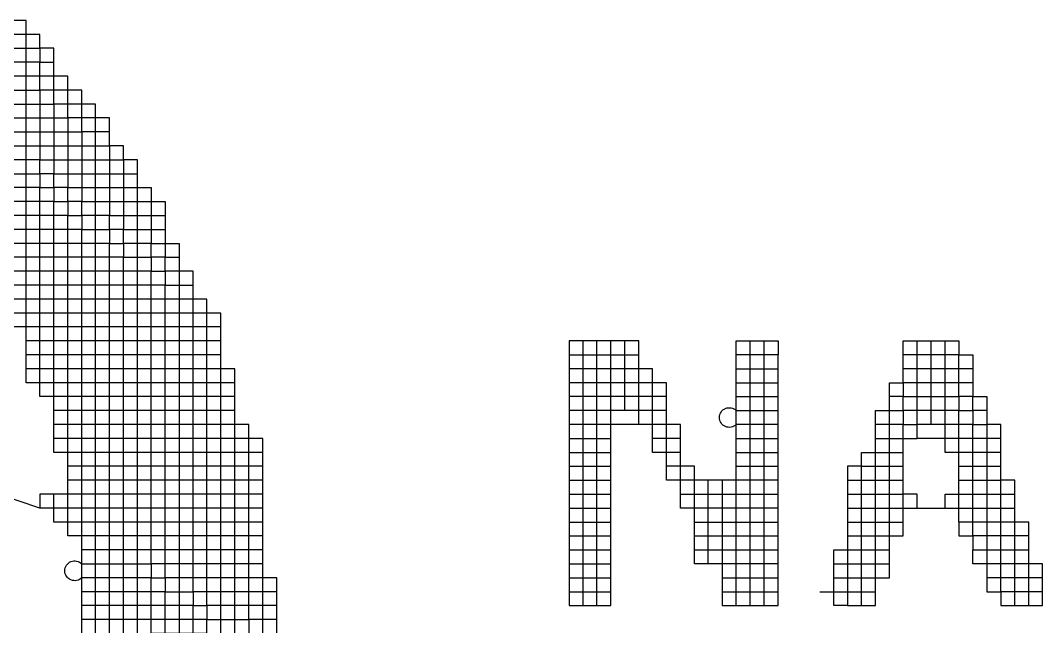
# Model space of a CAD drawing. Header units: millimetres. Extents: x 0 to 594, y 0 to 420.
# Drawn here: x 509.9 to 518.98, y 110.55 to 115.93 of the extents above; entities that cross this region are included whole.
import ezdxf
from ezdxf.enums import TextEntityAlignment as Align

# ---------------------------------------------------------------- set-up
doc = ezdxf.new("R2010")
doc.units = ezdxf.units.MM
doc.layers.add('TEXT', color=255, linetype='Continuous')
doc.styles.add('ECL', font='SIMFANG_2312.TTF', dxfattribs={"width": 0.7, "height": 3})

# ---------------------------------------------------------------- blocks, each defined once
blk = doc.blocks.new('*U33')
at = {"color": 32, "linetype": 'Continuous'}
for points in [[(-14.371, 3.385), (-14.371, 3.534), (-14.371, 3.682), (-14.371, 3.831), (-14.371, 3.979), (-14.371, 4.128), (-14.371, 4.276), (-14.371, 4.425), (-14.371, 4.573), (-14.371, 4.722), (-14.371, 4.87), (-14.371, 5.019), (-14.371, 5.167), (-14.371, 5.316), (-14.371, 5.464), (-14.371, 5.613), (-14.371, 5.761), (-14.371, 5.91), (-14.371, 6.058), (-14.371, 6.207), (-14.371, 6.355), (-14.371, 6.504), (-14.371, 6.652), (-14.371, 6.801), (-14.371, 6.949), (-14.371, 7.098), (-14.371, 7.246), (-14.371, 7.395), (-14.371, 7.543), (-14.371, 7.692), (-14.371, 7.84), (-14.371, 7.989), (-14.371, 8.137), (-14.371, 8.286), (-14.371, 8.434), (-14.52, 8.434), (-14.52, 8.583), (-14.668, 8.583), (-14.668, 8.731), (-14.668, 8.88), (-14.817, 8.88), (-14.817, 9.028), (-14.965, 9.028), (-14.965, 9.177), (-15.114, 9.177), (-15.114, 9.325), (-15.262, 9.325), (-15.262, 9.474), (-15.262, 9.622), (-15.411, 9.622), (-15.411, 9.771), (-15.559, 9.771), (-15.559, 9.919), (-15.708, 9.919)], [(-15.708, 8.731), (-15.559, 8.731), (-15.411, 8.731), (-15.411, 8.583), (-15.262, 8.583), (-15.262, 8.434), (-15.114, 8.434), (-15.114, 8.286), (-14.965, 8.286), (-14.965, 8.137), (-14.817, 8.137), (-14.668, 8.137), (-14.668, 7.989), (-14.52, 7.989), (-14.52, 7.84), (-14.371, 7.84), (-14.223, 7.84), (-14.223, 7.692), (-14.074, 7.692)], [(-15.708, 8.583), (-15.559, 8.583), (-15.411, 8.583), (-15.411, 8.434), (-15.262, 8.434), (-15.262, 8.286), (-15.114, 8.286), (-15.114, 8.137), (-14.965, 8.137), (-14.965, 7.989), (-14.817, 7.989), (-14.668, 7.989), (-14.668, 7.84), (-14.52, 7.84), (-14.52, 7.692), (-14.371, 7.692), (-14.223, 7.692), (-14.223, 7.543), (-14.074, 7.543), (-14.074, 7.395), (-13.926, 7.395)], [(-15.708, 8.286), (-15.559, 8.286), (-15.411, 8.286), (-15.411, 8.137), (-15.262, 8.137), (-15.262, 7.989), (-15.114, 7.989), (-15.114, 7.84), (-14.965, 7.84), (-14.965, 7.692), (-14.817, 7.692), (-14.668, 7.692), (-14.668, 7.543), (-14.52, 7.543), (-14.52, 7.395), (-14.371, 7.395), (-14.223, 7.395), (-14.223, 7.246), (-14.074, 7.246), (-14.074, 7.098), (-13.926, 7.098), (-13.777, 7.098)], [(-12.886, 3.682), (-13.035, 3.682), (-13.183, 3.682), (-13.183, 3.831), (-13.332, 3.831), (-13.48, 3.831), (-13.629, 3.831), (-13.629, 3.979), (-13.777, 3.979), (-13.777, 4.128), (-13.926, 4.128), (-14.074, 4.128), (-14.074, 4.276), (-14.223, 4.276), (-14.223, 4.425), (-14.371, 4.425), (-14.52, 4.425), (-14.668, 4.425)], [(-12.886, 3.534), (-13.035, 3.534), (-13.183, 3.534), (-13.183, 3.682), (-13.332, 3.682), (-13.48, 3.682), (-13.629, 3.682), (-13.629, 3.831), (-13.777, 3.831), (-13.777, 3.979), (-13.926, 3.979), (-14.074, 3.979), (-14.074, 4.128), (-14.223, 4.128), (-14.223, 4.276), (-14.371, 4.276), (-14.52, 4.276), (-14.668, 4.276), (-14.817, 4.276), (-14.965, 4.276)], [(-12.886, 3.088), (-13.035, 3.088), (-13.183, 3.088), (-13.183, 3.237), (-13.332, 3.237), (-13.48, 3.237), (-13.629, 3.237), (-13.629, 3.385), (-13.777, 3.385), (-13.777, 3.534), (-13.926, 3.534), (-14.074, 3.534), (-14.074, 3.682), (-14.223, 3.682), (-14.223, 3.831), (-14.371, 3.831), (-14.52, 3.831), (-14.668, 3.831), (-14.817, 3.831), (-14.965, 3.831)]]:
    blk.add_lwpolyline(points, dxfattribs=at)
at = {"color": 15, "linetype": 'Continuous'}
for points in [[(-14.965, 3.385), (-14.965, 3.534), (-14.965, 3.682), (-14.965, 3.831), (-14.965, 3.979), (-14.965, 4.128), (-14.965, 4.276), (-14.965, 4.425), (-14.965, 4.573), (-14.965, 4.722), (-14.965, 4.87), (-14.965, 5.019), (-14.965, 5.167), (-14.965, 5.316), (-14.965, 5.464), (-14.965, 5.613), (-14.965, 5.761), (-14.965, 5.91), (-15.114, 5.91), (-15.114, 6.058), (-15.262, 6.058), (-15.411, 6.058), (-15.559, 6.058), (-15.559, 6.207), (-15.559, 6.355), (-15.559, 6.504), (-15.559, 6.652), (-15.559, 6.801), (-15.559, 6.949), (-15.559, 7.098), (-15.559, 7.246), (-15.559, 7.395), (-15.559, 7.543), (-15.559, 7.692), (-15.559, 7.84), (-15.559, 7.989), (-15.559, 8.137), (-15.559, 8.286), (-15.559, 8.434), (-15.559, 8.583), (-15.559, 8.731), (-15.559, 8.88), (-15.559, 9.028), (-15.559, 9.177), (-15.559, 9.325), (-15.559, 9.474), (-15.559, 9.622), (-15.559, 9.771), (-15.708, 9.771)], [(-13.332, 6.058), (-13.48, 6.058), (-13.629, 6.058), (-13.629, 6.207), (-13.777, 6.207), (-13.777, 6.355), (-13.926, 6.355), (-14.074, 6.355), (-14.074, 6.504), (-14.223, 6.504), (-14.223, 6.652), (-14.371, 6.652), (-14.52, 6.652), (-14.52, 6.801), (-14.668, 6.801), (-14.668, 6.949), (-14.817, 6.949), (-14.965, 6.949), (-14.965, 7.098), (-15.114, 7.098), (-15.114, 7.246), (-15.262, 7.246), (-15.262, 7.395), (-15.411, 7.395), (-15.411, 7.543), (-15.559, 7.543), (-15.708, 7.543)], [(-13.48, 6.504), (-13.629, 6.504), (-13.629, 6.652), (-13.777, 6.652), (-13.777, 6.801), (-13.926, 6.801), (-14.074, 6.801), (-14.074, 6.949), (-14.223, 6.949), (-14.223, 7.098), (-14.371, 7.098), (-14.52, 7.098), (-14.52, 7.246), (-14.668, 7.246), (-14.668, 7.395), (-14.817, 7.395), (-14.965, 7.395), (-14.965, 7.543), (-15.114, 7.543), (-15.114, 7.692), (-15.262, 7.692), (-15.262, 7.84), (-15.411, 7.84), (-15.411, 7.989), (-15.559, 7.989), (-15.708, 7.989)], [(-13.332, 3.385), (-13.332, 3.534), (-13.332, 3.682), (-13.332, 3.831), (-13.332, 3.979), (-13.332, 4.128), (-13.332, 4.276), (-13.332, 4.425), (-13.332, 4.573), (-13.332, 4.722), (-13.332, 4.87), (-13.332, 5.019), (-13.332, 5.167), (-13.332, 5.316), (-13.332, 5.464), (-13.332, 5.613), (-13.332, 5.761), (-13.332, 5.91), (-13.332, 6.058), (-13.332, 6.207), (-13.48, 6.207), (-13.629, 6.207), (-13.629, 6.355), (-13.777, 6.355), (-13.777, 6.504), (-13.926, 6.504), (-14.074, 6.504), (-14.074, 6.652), (-14.223, 6.652), (-14.223, 6.801), (-14.371, 6.801), (-14.52, 6.801), (-14.52, 6.949), (-14.668, 6.949), (-14.668, 7.098), (-14.817, 7.098), (-14.965, 7.098), (-14.965, 7.246), (-15.114, 7.246), (-15.114, 7.395), (-15.262, 7.395), (-15.262, 7.543), (-15.411, 7.543), (-15.411, 7.692), (-15.559, 7.692), (-15.708, 7.692)], [(-13.332, 5.91), (-13.48, 5.91), (-13.629, 5.91), (-13.629, 6.058), (-13.777, 6.058), (-13.777, 6.207), (-13.926, 6.207), (-14.074, 6.207), (-14.074, 6.355), (-14.223, 6.355), (-14.223, 6.504), (-14.371, 6.504), (-14.52, 6.504), (-14.52, 6.652), (-14.668, 6.652), (-14.668, 6.801), (-14.817, 6.801), (-14.965, 6.801), (-14.965, 6.949), (-15.114, 6.949), (-15.114, 7.098), (-15.262, 7.098), (-15.262, 7.246), (-15.411, 7.246), (-15.411, 7.395), (-15.559, 7.395), (-15.708, 7.395)], [(-14.52, 3.385), (-14.52, 3.534), (-14.52, 3.682), (-14.52, 3.831), (-14.52, 3.979), (-14.52, 4.128), (-14.52, 4.276), (-14.52, 4.425), (-14.52, 4.573), (-14.668, 4.573), (-14.817, 4.573), (-14.965, 4.573), (-15.114, 4.573), (-15.114, 4.722), (-15.114, 4.87), (-15.114, 5.019), (-15.114, 5.167), (-15.114, 5.316), (-15.262, 5.316), (-15.262, 5.464), (-15.262, 5.613), (-15.262, 5.761), (-15.262, 5.91), (-15.262, 6.058), (-15.262, 6.207), (-15.262, 6.355), (-15.262, 6.504), (-15.262, 6.652), (-15.411, 6.652), (-15.411, 6.801), (-15.559, 6.801), (-15.708, 6.801)]]:
    blk.add_lwpolyline(points, dxfattribs=at)
at = {"color": 13, "linetype": 'Continuous'}
for points in [[(-15.708, 9.622), (-15.559, 9.622), (-15.411, 9.622), (-15.411, 9.474), (-15.262, 9.474)], [(-14.668, 8.731), (-14.817, 8.731), (-14.965, 8.731), (-14.965, 8.88), (-15.114, 8.88), (-15.114, 9.028), (-15.262, 9.028), (-15.262, 9.177), (-15.411, 9.177), (-15.411, 9.325), (-15.559, 9.325), (-15.708, 9.325)], [(-13.332, 5.761), (-13.48, 5.761), (-13.629, 5.761), (-13.629, 5.91), (-13.777, 5.91), (-13.777, 6.058), (-13.926, 6.058), (-14.074, 6.058), (-14.074, 6.207), (-14.223, 6.207), (-14.223, 6.355), (-14.371, 6.355), (-14.52, 6.355), (-14.52, 6.504), (-14.668, 6.504), (-14.668, 6.652), (-14.817, 6.652), (-14.965, 6.652), (-14.965, 6.801), (-15.114, 6.801), (-15.114, 6.949), (-15.262, 6.949), (-15.262, 7.098), (-15.411, 7.098), (-15.411, 7.246), (-15.559, 7.246), (-15.708, 7.246)], [(-13.035, 3.385), (-13.035, 3.534), (-13.035, 3.682), (-13.035, 3.831), (-13.035, 3.979), (-13.035, 4.128), (-13.035, 4.276), (-13.035, 4.425), (-13.035, 4.573), (-13.035, 4.722), (-13.035, 4.87), (-13.035, 5.019), (-13.035, 5.167), (-13.035, 5.316), (-13.035, 5.464), (-13.183, 5.464), (-13.183, 5.613), (-13.332, 5.613), (-13.48, 5.613), (-13.629, 5.613), (-13.629, 5.761), (-13.777, 5.761), (-13.777, 5.91), (-13.926, 5.91), (-14.074, 5.91), (-14.074, 6.058), (-14.223, 6.058), (-14.223, 6.207), (-14.371, 6.207), (-14.52, 6.207), (-14.52, 6.355), (-14.668, 6.355), (-14.668, 6.504), (-14.817, 6.504), (-14.965, 6.504), (-14.965, 6.652), (-15.114, 6.652), (-15.114, 6.801), (-15.262, 6.801), (-15.262, 6.949), (-15.411, 6.949), (-15.411, 7.098), (-15.559, 7.098), (-15.708, 7.098)], [(-13.035, 5.316), (-13.183, 5.316), (-13.183, 5.464), (-13.332, 5.464), (-13.48, 5.464), (-13.629, 5.464), (-13.629, 5.613), (-13.777, 5.613), (-13.777, 5.761), (-13.926, 5.761), (-14.074, 5.761), (-14.074, 5.91), (-14.223, 5.91), (-14.223, 6.058), (-14.371, 6.058), (-14.52, 6.058), (-14.52, 6.207), (-14.668, 6.207), (-14.668, 6.355), (-14.817, 6.355), (-14.965, 6.355), (-14.965, 6.504), (-15.114, 6.504), (-15.114, 6.652), (-15.262, 6.652), (-15.262, 6.801), (-15.411, 6.801), (-15.411, 6.949), (-15.559, 6.949), (-15.708, 6.949)], [(-13.035, 5.167), (-13.183, 5.167), (-13.183, 5.316), (-13.332, 5.316), (-13.48, 5.316), (-13.629, 5.316), (-13.629, 5.464), (-13.777, 5.464), (-13.777, 5.613), (-13.926, 5.613), (-14.074, 5.613), (-14.074, 5.761), (-14.223, 5.761), (-14.223, 5.91), (-14.371, 5.91), (-14.52, 5.91), (-14.52, 6.058), (-14.668, 6.058), (-14.668, 6.207), (-14.817, 6.207), (-14.965, 6.207), (-14.965, 6.355), (-15.114, 6.355), (-15.114, 6.504), (-15.262, 6.504), (-15.411, 6.504), (-15.559, 6.504)], [(-13.035, 5.019), (-13.183, 5.019), (-13.183, 5.167), (-13.332, 5.167), (-13.48, 5.167), (-13.629, 5.167), (-13.629, 5.316), (-13.777, 5.316), (-13.777, 5.464), (-13.926, 5.464), (-14.074, 5.464), (-14.074, 5.613), (-14.223, 5.613), (-14.223, 5.761), (-14.371, 5.761), (-14.52, 5.761), (-14.52, 5.91), (-14.668, 5.91), (-14.668, 6.058), (-14.817, 6.058), (-14.965, 6.058), (-14.965, 6.207), (-15.114, 6.207), (-15.114, 6.355), (-15.262, 6.355), (-15.411, 6.355), (-15.559, 6.355)], [(-13.035, 4.87), (-13.183, 4.87), (-13.183, 5.019), (-13.332, 5.019), (-13.48, 5.019), (-13.629, 5.019), (-13.629, 5.167), (-13.777, 5.167), (-13.777, 5.316), (-13.926, 5.316), (-14.074, 5.316), (-14.074, 5.464), (-14.223, 5.464), (-14.223, 5.613), (-14.371, 5.613), (-14.52, 5.613), (-14.52, 5.761), (-14.668, 5.761), (-14.668, 5.91), (-14.817, 5.91), (-14.965, 5.91), (-14.965, 6.058), (-15.114, 6.058), (-15.114, 6.207), (-15.262, 6.207), (-15.411, 6.207), (-15.559, 6.207)], [(-13.035, 4.722), (-13.183, 4.722), (-13.183, 4.87), (-13.332, 4.87), (-13.48, 4.87), (-13.629, 4.87), (-13.629, 5.019), (-13.777, 5.019), (-13.777, 5.167), (-13.926, 5.167), (-14.074, 5.167), (-14.074, 5.316), (-14.223, 5.316), (-14.223, 5.464), (-14.371, 5.464), (-14.52, 5.464), (-14.52, 5.613), (-14.668, 5.613), (-14.668, 5.761), (-14.817, 5.761), (-14.965, 5.761), (-15.114, 5.761), (-15.262, 5.761)], [(-13.035, 4.573), (-13.183, 4.573), (-13.183, 4.722), (-13.332, 4.722), (-13.48, 4.722), (-13.629, 4.722), (-13.629, 4.87), (-13.777, 4.87), (-13.777, 5.019), (-13.926, 5.019), (-14.074, 5.019), (-14.074, 5.167), (-14.223, 5.167), (-14.223, 5.316), (-14.371, 5.316), (-14.52, 5.316), (-14.52, 5.464), (-14.668, 5.464), (-14.668, 5.613), (-14.817, 5.613), (-14.965, 5.613), (-15.114, 5.613), (-15.262, 5.613)], [(-13.035, 4.425), (-13.183, 4.425), (-13.183, 4.573), (-13.332, 4.573), (-13.48, 4.573), (-13.629, 4.573), (-13.629, 4.722), (-13.777, 4.722), (-13.777, 4.87), (-13.926, 4.87), (-14.074, 4.87), (-14.074, 5.019), (-14.223, 5.019), (-14.223, 5.167), (-14.371, 5.167), (-14.52, 5.167), (-14.52, 5.316), (-14.668, 5.316), (-14.668, 5.464), (-14.817, 5.464), (-14.965, 5.464), (-15.114, 5.464), (-15.262, 5.464)], [(-13.035, 4.276), (-13.183, 4.276), (-13.183, 4.425), (-13.332, 4.425), (-13.48, 4.425), (-13.629, 4.425), (-13.629, 4.573), (-13.777, 4.573), (-13.777, 4.722), (-13.926, 4.722), (-14.074, 4.722), (-14.074, 4.87), (-14.223, 4.87), (-14.223, 5.019), (-14.371, 5.019), (-14.52, 5.019), (-14.52, 5.167), (-14.668, 5.167), (-14.817, 5.167), (-14.965, 5.167), (-15.114, 5.167)], [(-13.035, 4.128), (-13.183, 4.128), (-13.183, 4.276), (-13.332, 4.276), (-13.48, 4.276), (-13.629, 4.276), (-13.629, 4.425), (-13.777, 4.425), (-13.777, 4.573), (-13.926, 4.573), (-14.074, 4.573), (-14.074, 4.722), (-14.223, 4.722), (-14.223, 4.87), (-14.371, 4.87), (-14.52, 4.87), (-14.52, 5.019), (-14.668, 5.019), (-14.817, 5.019), (-14.965, 5.019), (-15.114, 5.019)], [(-12.886, 3.385), (-12.886, 3.534), (-12.886, 3.682), (-12.886, 3.831), (-12.886, 3.979), (-13.035, 3.979), (-13.183, 3.979), (-13.183, 4.128), (-13.332, 4.128), (-13.48, 4.128), (-13.629, 4.128), (-13.629, 4.276), (-13.777, 4.276), (-13.777, 4.425), (-13.926, 4.425), (-14.074, 4.425), (-14.074, 4.573), (-14.223, 4.573), (-14.223, 4.722), (-14.371, 4.722), (-14.52, 4.722), (-14.52, 4.87), (-14.668, 4.87), (-14.817, 4.87), (-14.965, 4.87), (-15.114, 4.87), (-15.411, 4.87), (-15.411, 4.722)], [(-12.886, 3.831), (-13.035, 3.831), (-13.183, 3.831), (-13.183, 3.979), (-13.332, 3.979), (-13.48, 3.979), (-13.629, 3.979), (-13.629, 4.128), (-13.777, 4.128), (-13.777, 4.276), (-13.926, 4.276), (-14.074, 4.276), (-14.074, 4.425), (-14.223, 4.425), (-14.223, 4.573), (-14.371, 4.573), (-14.52, 4.573), (-14.52, 4.722), (-14.668, 4.722), (-14.817, 4.722), (-14.965, 4.722), (-15.114, 4.722), (-15.262, 4.722), (-15.262, 4.87)], [(-12.886, 2.94), (-13.035, 2.94), (-13.183, 2.94), (-13.183, 3.088), (-13.332, 3.088), (-13.48, 3.088), (-13.629, 3.088), (-13.629, 3.237), (-13.777, 3.237), (-13.777, 3.385), (-13.926, 3.385), (-14.074, 3.385), (-14.074, 3.534), (-14.223, 3.534), (-14.223, 3.682), (-14.371, 3.682), (-14.52, 3.682), (-14.668, 3.682), (-14.817, 3.682), (-14.965, 3.682)], [(-12.886, 2.791), (-13.035, 2.791), (-13.183, 2.791), (-13.183, 2.94), (-13.332, 2.94), (-13.48, 2.94), (-13.629, 2.94), (-13.629, 3.088), (-13.777, 3.088), (-13.777, 3.237), (-13.926, 3.237), (-14.074, 3.237), (-14.074, 3.385), (-14.223, 3.385), (-14.223, 3.534), (-14.371, 3.534), (-14.52, 3.534), (-14.668, 3.534), (-14.817, 3.534), (-14.965, 3.534)]]:
    blk.add_lwpolyline(points, dxfattribs=at)
at = {"color": 22, "linetype": 'Continuous'}
for points in [[(-14.817, 3.385), (-14.817, 3.534), (-14.817, 3.682), (-14.817, 3.831), (-14.817, 3.979), (-14.817, 4.128), (-14.817, 4.276), (-14.817, 4.425), (-14.817, 4.573), (-14.817, 4.722), (-14.817, 4.87), (-14.817, 5.019), (-14.817, 5.167), (-14.817, 5.316), (-14.817, 5.464), (-14.817, 5.613), (-14.817, 5.761), (-14.817, 5.91), (-14.817, 6.058), (-14.817, 6.207), (-14.817, 6.355), (-14.817, 6.504), (-14.817, 6.652), (-14.817, 6.801), (-14.817, 6.949), (-14.817, 7.098), (-14.817, 7.246), (-14.817, 7.395), (-14.817, 7.543), (-14.817, 7.692), (-14.817, 7.84), (-14.817, 7.989), (-14.817, 8.137), (-14.817, 8.286), (-14.817, 8.434), (-14.817, 8.583), (-14.817, 8.731), (-14.817, 8.88), (-14.965, 8.88), (-14.965, 9.028), (-15.114, 9.028), (-15.114, 9.177), (-15.262, 9.177), (-15.262, 9.325), (-15.411, 9.325), (-15.411, 9.474), (-15.559, 9.474), (-15.708, 9.474)], [(-15.708, 9.177), (-15.559, 9.177), (-15.411, 9.177), (-15.411, 9.028), (-15.262, 9.028), (-15.262, 8.88), (-15.114, 8.88), (-15.114, 8.731), (-14.965, 8.731), (-14.965, 8.583), (-14.817, 8.583), (-14.668, 8.583), (-14.668, 8.434), (-14.52, 8.434), (-14.52, 8.286), (-14.371, 8.286)], [(-13.48, 6.355), (-13.629, 6.355), (-13.629, 6.504), (-13.777, 6.504), (-13.777, 6.652), (-13.926, 6.652), (-14.074, 6.652), (-14.074, 6.801), (-14.223, 6.801), (-14.223, 6.949), (-14.371, 6.949), (-14.52, 6.949), (-14.52, 7.098), (-14.668, 7.098), (-14.668, 7.246), (-14.817, 7.246), (-14.965, 7.246), (-14.965, 7.395), (-15.114, 7.395), (-15.114, 7.543), (-15.262, 7.543), (-15.262, 7.692), (-15.411, 7.692), (-15.411, 7.84), (-15.559, 7.84), (-15.708, 7.84)], [(-13.48, 3.385), (-13.48, 3.534), (-13.48, 3.682), (-13.48, 3.831), (-13.48, 3.979), (-13.48, 4.128), (-13.48, 4.276), (-13.48, 4.425), (-13.48, 4.573), (-13.48, 4.722), (-13.48, 4.87), (-13.48, 5.019), (-13.48, 5.167), (-13.48, 5.316), (-13.48, 5.464), (-13.48, 5.613), (-13.48, 5.761), (-13.48, 5.91), (-13.48, 6.058), (-13.48, 6.207), (-13.48, 6.355), (-13.48, 6.504), (-13.48, 6.652), (-13.48, 6.801), (-13.629, 6.801), (-13.629, 6.949), (-13.777, 6.949), (-13.777, 7.098), (-13.777, 7.246), (-13.926, 7.246), (-14.074, 7.246), (-14.074, 7.395), (-14.223, 7.395), (-14.223, 7.543), (-14.371, 7.543), (-14.52, 7.543), (-14.52, 7.692), (-14.668, 7.692), (-14.668, 7.84), (-14.817, 7.84), (-14.965, 7.84), (-14.965, 7.989), (-15.114, 7.989), (-15.114, 8.137), (-15.262, 8.137), (-15.262, 8.286), (-15.411, 8.286), (-15.411, 8.434), (-15.559, 8.434), (-15.708, 8.434)], [(-14.668, 3.385), (-14.668, 3.534), (-14.668, 3.682), (-14.668, 3.831), (-14.668, 3.979), (-14.668, 4.128), (-14.668, 4.276), (-14.668, 4.425), (-14.668, 4.573), (-14.668, 4.722), (-14.668, 4.87), (-14.668, 5.019), (-14.668, 5.167), (-14.668, 5.316), (-14.817, 5.316), (-14.965, 5.316), (-15.114, 5.316), (-15.114, 5.464), (-15.114, 5.613), (-15.114, 5.761), (-15.114, 5.91), (-15.262, 5.91), (-15.411, 5.91), (-15.411, 6.058), (-15.411, 6.207), (-15.411, 6.355), (-15.411, 6.504), (-15.411, 6.652), (-15.559, 6.652), (-15.708, 6.652)], [(-13.48, 6.652), (-13.629, 6.652), (-13.629, 6.801), (-13.777, 6.801), (-13.777, 6.949), (-13.926, 6.949), (-14.074, 6.949), (-14.074, 7.098), (-14.223, 7.098), (-14.223, 7.246), (-14.371, 7.246), (-14.52, 7.246), (-14.52, 7.395), (-14.668, 7.395), (-14.668, 7.543), (-14.817, 7.543), (-14.965, 7.543), (-14.965, 7.692), (-15.114, 7.692), (-15.114, 7.84), (-15.262, 7.84), (-15.262, 7.989), (-15.411, 7.989), (-15.411, 8.137), (-15.559, 8.137), (-15.708, 8.137)]]:
    blk.add_lwpolyline(points, dxfattribs=at)
at = {"color": 34, "linetype": 'Continuous'}
for points in [[(-15.708, 9.028), (-15.559, 9.028), (-15.411, 9.028), (-15.411, 8.88), (-15.262, 8.88), (-15.262, 8.731), (-15.114, 8.731), (-15.114, 8.583), (-14.965, 8.583), (-14.965, 8.434), (-14.817, 8.434), (-14.668, 8.434), (-14.668, 8.286), (-14.52, 8.286), (-14.52, 8.137), (-14.371, 8.137), (-14.223, 8.137), (-14.223, 7.989), (-14.074, 7.989), (-14.074, 7.84), (-14.074, 7.692), (-14.074, 7.543), (-13.926, 7.543), (-13.926, 7.395), (-13.926, 7.246), (-13.926, 7.098), (-13.926, 6.949), (-13.926, 6.801), (-13.926, 6.652), (-13.926, 6.504), (-13.926, 6.355), (-13.926, 6.207), (-13.926, 6.058), (-13.926, 5.91), (-13.926, 5.761), (-13.926, 5.613), (-13.926, 5.464), (-13.926, 5.316), (-13.926, 5.167), (-13.926, 5.019), (-13.926, 4.87), (-13.926, 4.722), (-13.926, 4.573), (-13.926, 4.425), (-13.926, 4.276), (-13.926, 4.128), (-13.926, 3.979), (-13.926, 3.831), (-13.926, 3.682), (-13.926, 3.534), (-13.926, 3.385)], [(-15.708, 8.88), (-15.559, 8.88), (-15.411, 8.88), (-15.411, 8.731), (-15.262, 8.731), (-15.262, 8.583), (-15.114, 8.583), (-15.114, 8.434), (-14.965, 8.434), (-14.965, 8.286), (-14.817, 8.286), (-14.668, 8.286), (-14.668, 8.137), (-14.52, 8.137), (-14.52, 7.989), (-14.371, 7.989), (-14.223, 7.989), (-14.223, 7.84), (-14.074, 7.84)]]:
    blk.add_lwpolyline(points, dxfattribs=at)
at = {"color": 165, "linetype": 'Continuous'}
for points in [[(-7.54, 4.722), (-7.689, 4.722), (-7.837, 4.722), (-7.986, 4.722), (-8.134, 4.722), (-8.283, 4.722), (-8.431, 4.722), (-8.58, 4.722), (-8.58, 4.87), (-8.58, 5.019), (-8.728, 5.019), (-8.728, 5.167), (-8.728, 5.316), (-8.728, 5.464), (-8.728, 5.613), (-8.728, 5.761), (-8.728, 5.91), (-8.728, 6.058), (-8.877, 6.058), (-8.877, 6.207), (-9.025, 6.207), (-9.025, 6.355), (-9.025, 6.504), (-9.768, 6.504), (-9.768, 6.355), (-9.768, 6.207), (-9.768, 6.058), (-9.768, 5.91), (-9.768, 5.761), (-9.768, 5.613), (-9.768, 5.464), (-9.768, 5.316), (-9.768, 5.167), (-9.768, 5.019), (-9.768, 4.87), (-9.768, 4.722), (-9.768, 4.573), (-9.768, 4.425), (-9.768, 4.276), (-9.768, 4.128), (-9.768, 3.979), (-9.768, 3.831), (-9.768, 3.682), (-9.619, 3.682), (-9.471, 3.682), (-9.322, 3.682), (-9.322, 3.831), (-9.322, 3.979), (-9.322, 4.128), (-9.322, 4.276), (-9.322, 4.425), (-9.322, 4.573), (-9.322, 4.722), (-9.322, 4.87), (-9.322, 5.019), (-9.322, 5.167), (-9.322, 5.316), (-9.322, 5.464), (-9.322, 5.613), (-9.322, 5.761), (-9.322, 5.91), (-9.322, 6.058), (-9.322, 6.207), (-9.322, 6.355), (-9.322, 6.504)], [(-9.025, 5.613), (-9.025, 5.761), (-9.174, 5.761), (-9.322, 5.761), (-9.471, 5.761), (-9.619, 5.761), (-9.768, 5.761)], [(-8.58, 5.464), (-8.728, 5.464), (-8.877, 5.464), (-8.877, 5.613), (-9.025, 5.613), (-9.174, 5.613), (-9.322, 5.613), (-9.471, 5.613), (-9.619, 5.613), (-9.768, 5.613)], [(-4.719, 3.979), (-4.867, 3.979), (-4.867, 4.128), (-5.016, 4.128), (-5.164, 4.128), (-5.313, 4.128), (-5.461, 4.128), (-5.461, 4.276)]]:
    blk.add_lwpolyline(points, dxfattribs=at)
at = {"color": 177, "linetype": 'Continuous'}
for points in [[(-9.619, 3.682), (-9.619, 3.831), (-9.619, 3.979), (-9.619, 4.128), (-9.619, 4.276), (-9.619, 4.425), (-9.619, 4.573), (-9.619, 4.722), (-9.619, 4.87), (-9.619, 5.019), (-9.619, 5.167), (-9.619, 5.316), (-9.619, 5.464), (-9.619, 5.613), (-9.619, 5.761), (-9.619, 5.91), (-9.619, 6.058), (-9.619, 6.207), (-9.619, 6.355), (-9.619, 6.504)], [(-9.174, 5.761), (-9.174, 5.91), (-9.174, 6.058), (-9.174, 6.207), (-9.174, 6.355), (-9.174, 6.504)], [(-5.907, 5.613), (-5.907, 5.761), (-5.907, 5.91), (-5.907, 6.058), (-5.907, 6.207), (-5.907, 6.355), (-5.907, 6.504)], [(-7.986, 6.207), (-7.837, 6.207), (-7.689, 6.207), (-7.54, 6.207)], [(-5.461, 6.058), (-5.61, 6.058), (-5.61, 6.207), (-5.758, 6.207), (-5.907, 6.207), (-6.055, 6.207), (-6.204, 6.207)], [(-8.728, 5.761), (-8.877, 5.761), (-8.877, 5.91), (-9.025, 5.91), (-9.025, 6.058), (-9.174, 6.058), (-9.322, 6.058), (-9.471, 6.058), (-9.619, 6.058), (-9.768, 6.058)], [(-7.986, 5.91), (-7.837, 5.91), (-7.689, 5.91), (-7.54, 5.91)], [(-5.164, 5.464), (-5.313, 5.464), (-5.461, 5.464), (-5.461, 5.613), (-5.61, 5.613), (-5.61, 5.761), (-5.758, 5.761), (-5.907, 5.761), (-6.055, 5.761), (-6.204, 5.761), (-6.204, 5.613), (-6.352, 5.613), (-6.501, 5.613)], [(-7.986, 5.316), (-7.837, 5.316), (-7.689, 5.316), (-7.54, 5.316)], [(-4.867, 4.425), (-5.016, 4.425), (-5.164, 4.425), (-5.313, 4.425), (-5.461, 4.425), (-5.461, 4.573), (-5.461, 4.722), (-5.461, 4.87), (-5.461, 5.019), (-5.461, 5.167), (-5.461, 5.316), (-5.61, 5.316)], [(-6.798, 4.573), (-6.649, 4.573), (-6.649, 4.722), (-6.501, 4.722), (-6.501, 4.87), (-6.352, 4.87), (-6.204, 4.87)], [(-6.798, 4.425), (-6.649, 4.425), (-6.649, 4.573), (-6.501, 4.573), (-6.501, 4.722), (-6.352, 4.722), (-6.204, 4.722), (-6.055, 4.722), (-5.758, 4.722), (-5.61, 4.722), (-5.461, 4.722), (-5.313, 4.722), (-5.164, 4.722), (-5.016, 4.722)], [(-8.431, 4.425), (-8.283, 4.425), (-8.134, 4.425), (-7.986, 4.425), (-7.837, 4.425), (-7.689, 4.425), (-7.54, 4.425)], [(-8.431, 4.276), (-8.283, 4.276), (-8.134, 4.276), (-7.986, 4.276), (-7.837, 4.276), (-7.689, 4.276), (-7.54, 4.276)], [(-6.946, 4.128), (-6.798, 4.128), (-6.649, 4.128), (-6.649, 4.276), (-6.501, 4.276), (-6.352, 4.276)], [(-6.946, 3.979), (-6.798, 3.979), (-6.649, 3.979), (-6.649, 4.128), (-6.501, 4.128), (-6.352, 4.128)], [(-8.134, 3.979), (-7.986, 3.979), (-7.837, 3.979), (-7.689, 3.979), (-7.54, 3.979)], [(-9.768, 3.831), (-9.619, 3.831), (-9.471, 3.831), (-9.322, 3.831)]]:
    blk.add_lwpolyline(points, dxfattribs=at)
at = {"color": 166, "linetype": 'Continuous'}
for points in [[(-9.471, 3.682), (-9.471, 3.831), (-9.471, 3.979), (-9.471, 4.128), (-9.471, 4.276), (-9.471, 4.425), (-9.471, 4.573), (-9.471, 4.722), (-9.471, 4.87), (-9.471, 5.019), (-9.471, 5.167), (-9.471, 5.316), (-9.471, 5.464), (-9.471, 5.613), (-9.471, 5.761), (-9.471, 5.91), (-9.471, 6.058), (-9.471, 6.207), (-9.471, 6.355), (-9.471, 6.504)], [(-7.837, 3.682), (-7.837, 3.831), (-7.837, 3.979), (-7.837, 4.128), (-7.837, 4.276), (-7.837, 4.425), (-7.837, 4.573), (-7.837, 4.722), (-7.837, 4.87), (-7.837, 5.019), (-7.837, 5.167), (-7.837, 5.316), (-7.837, 5.464), (-7.837, 5.613), (-7.837, 5.761), (-7.837, 5.91), (-7.837, 6.058), (-7.837, 6.207), (-7.837, 6.355), (-7.837, 6.504)], [(-7.689, 3.682), (-7.689, 3.831), (-7.689, 3.979), (-7.689, 4.128), (-7.689, 4.276), (-7.689, 4.425), (-7.689, 4.573), (-7.689, 4.722), (-7.689, 4.87), (-7.689, 5.019), (-7.689, 5.167), (-7.689, 5.316), (-7.689, 5.464), (-7.689, 5.613), (-7.689, 5.761), (-7.689, 5.91), (-7.689, 6.058), (-7.689, 6.207), (-7.689, 6.355), (-7.689, 6.504)], [(-7.986, 6.058), (-7.837, 6.058), (-7.689, 6.058), (-7.54, 6.058)], [(-7.986, 5.464), (-7.837, 5.464), (-7.689, 5.464), (-7.54, 5.464)]]:
    blk.add_lwpolyline(points, dxfattribs=at)
at = {"color": 167, "linetype": 'Continuous'}
for points in [[(-7.986, 3.682), (-7.986, 3.831), (-7.986, 3.979), (-7.986, 4.128), (-7.986, 4.276), (-7.986, 4.425), (-7.986, 4.573), (-7.986, 4.722), (-7.986, 4.87), (-7.986, 5.019), (-7.986, 5.167), (-7.986, 5.316), (-7.986, 5.464), (-7.986, 5.613), (-7.986, 5.761), (-7.986, 5.91), (-7.986, 6.058), (-7.986, 6.207), (-7.986, 6.355), (-7.986, 6.504), (-7.54, 6.504), (-7.54, 6.355)], [(-6.649, 3.682), (-6.649, 3.831), (-6.649, 3.979), (-6.501, 3.979), (-6.501, 4.128), (-6.501, 4.276), (-6.501, 4.425), (-6.501, 4.573), (-6.352, 4.573), (-6.204, 4.573), (-6.204, 4.722), (-6.204, 4.87), (-6.204, 5.019), (-6.204, 5.167), (-6.204, 5.316), (-6.204, 5.464), (-6.204, 5.613), (-6.055, 5.613), (-6.055, 5.761), (-6.055, 5.91), (-6.055, 6.058), (-6.055, 6.207), (-6.055, 6.355), (-6.055, 6.504)], [(-5.61, 4.573), (-5.61, 4.722), (-5.61, 4.87), (-5.61, 5.019), (-5.61, 5.167), (-5.61, 5.316), (-5.61, 5.464), (-5.758, 5.464), (-5.758, 5.613), (-5.758, 5.761), (-5.758, 5.91), (-5.758, 6.058), (-5.758, 6.207), (-5.758, 6.355), (-5.758, 6.504)], [(-5.461, 6.207), (-5.61, 6.207), (-5.61, 6.355), (-5.758, 6.355), (-5.907, 6.355), (-6.055, 6.355), (-6.204, 6.355)], [(-8.728, 5.91), (-8.877, 5.91), (-8.877, 6.058), (-9.025, 6.058), (-9.025, 6.207), (-9.174, 6.207), (-9.322, 6.207), (-9.471, 6.207), (-9.619, 6.207), (-9.768, 6.207)], [(-5.313, 5.761), (-5.461, 5.761), (-5.461, 5.91), (-5.61, 5.91), (-5.61, 6.058), (-5.758, 6.058), (-5.907, 6.058), (-6.055, 6.058), (-6.204, 6.058), (-6.204, 5.91), (-6.352, 5.91)], [(-5.164, 5.316), (-5.313, 5.316), (-5.461, 5.316), (-5.461, 5.464), (-5.61, 5.464), (-5.61, 5.613), (-5.758, 5.613), (-5.907, 5.613), (-6.055, 5.613)], [(-4.867, 3.682), (-4.867, 3.831), (-5.016, 3.831), (-5.164, 3.831), (-5.164, 3.979), (-5.164, 4.128), (-5.164, 4.276), (-5.164, 4.425), (-5.164, 4.573), (-5.164, 4.722), (-5.164, 4.87), (-5.164, 5.019), (-5.164, 5.167), (-5.164, 5.316), (-5.164, 5.464), (-5.164, 5.613), (-5.313, 5.613)], [(-9.768, 4.276), (-9.619, 4.276), (-9.471, 4.276), (-9.322, 4.276)], [(-4.719, 3.831), (-4.867, 3.831), (-4.867, 3.979), (-5.016, 3.979), (-5.164, 3.979), (-5.313, 3.979)]]:
    blk.add_lwpolyline(points, dxfattribs=at)
at = {"color": 175, "linetype": 'Continuous'}
for points in [[(-6.649, 5.167), (-6.798, 5.167), (-6.798, 5.019), (-6.798, 4.87), (-6.798, 4.722), (-6.798, 4.573), (-6.798, 4.425), (-6.798, 4.276), (-6.798, 4.128), (-6.798, 3.979), (-6.798, 3.831), (-6.798, 3.682), (-6.649, 3.682), (-6.501, 3.682), (-6.501, 3.831), (-6.501, 3.979), (-6.352, 3.979), (-6.352, 4.128), (-6.352, 4.276), (-6.352, 4.425), (-6.352, 4.573), (-6.352, 4.722), (-6.352, 4.87), (-6.352, 5.019), (-6.352, 5.167), (-6.352, 5.316), (-6.352, 5.464), (-6.352, 5.613), (-6.352, 5.761), (-6.352, 5.91), (-6.352, 6.058), (-6.204, 6.058), (-6.204, 6.207), (-6.204, 6.355), (-6.204, 6.504), (-5.61, 6.504), (-5.61, 6.355), (-5.461, 6.355), (-5.461, 6.207), (-5.461, 6.058), (-5.461, 5.91), (-5.313, 5.91), (-5.313, 5.761), (-5.313, 5.613), (-5.313, 5.464), (-5.313, 5.316), (-5.313, 5.167), (-5.313, 5.019), (-5.313, 4.87), (-5.313, 4.722), (-5.313, 4.573), (-5.313, 4.425), (-5.313, 4.276), (-5.313, 4.128), (-5.313, 3.979), (-5.313, 3.831), (-5.164, 3.831), (-5.164, 3.682), (-5.016, 3.682), (-4.867, 3.682), (-4.719, 3.682), (-4.719, 3.831), (-4.719, 3.979), (-4.719, 4.128), (-4.867, 4.128), (-4.867, 4.276), (-4.867, 4.425), (-4.867, 4.573), (-5.016, 4.573), (-5.164, 4.573), (-5.313, 4.573), (-5.461, 4.573), (-5.61, 4.573), (-5.61, 4.425), (-5.461, 4.425), (-5.461, 4.276), (-5.313, 4.276), (-5.164, 4.276), (-5.016, 4.276), (-4.867, 4.276)], [(-8.134, 5.019), (-8.134, 4.87), (-8.134, 4.722), (-8.134, 4.573), (-8.134, 4.425), (-8.134, 4.276), (-8.134, 4.128), (-8.134, 3.979), (-8.134, 3.831), (-8.134, 3.682), (-7.986, 3.682), (-7.837, 3.682), (-7.689, 3.682), (-7.54, 3.682), (-7.54, 3.831), (-7.54, 3.979), (-7.54, 4.128), (-7.54, 4.276), (-7.54, 4.425), (-7.54, 4.573), (-7.54, 4.722), (-7.54, 4.87), (-7.54, 5.019), (-7.54, 5.167), (-7.54, 5.316), (-7.54, 5.464), (-7.54, 5.613), (-7.54, 5.761), (-7.54, 5.91), (-7.54, 6.058), (-7.54, 6.207), (-7.54, 6.355), (-7.689, 6.355), (-7.837, 6.355), (-7.986, 6.355)], [(-7.54, 5.019), (-7.689, 5.019), (-7.837, 5.019), (-7.986, 5.019), (-8.431, 5.019), (-8.58, 5.019), (-8.58, 5.167), (-8.728, 5.167)], [(-8.283, 4.128), (-8.283, 4.276), (-8.283, 4.425), (-8.283, 4.573), (-8.283, 4.722), (-8.283, 4.87), (-8.283, 5.019)], [(-5.016, 3.682), (-5.016, 3.831), (-5.016, 3.979), (-5.016, 4.128), (-5.016, 4.276), (-5.016, 4.425), (-5.016, 4.573), (-5.016, 4.722), (-5.016, 4.87), (-5.016, 5.019), (-5.164, 5.019)], [(-8.58, 4.87), (-8.431, 4.87), (-8.283, 4.87), (-8.134, 4.87), (-7.986, 4.87), (-7.837, 4.87), (-7.689, 4.87), (-7.54, 4.87)]]:
    blk.add_lwpolyline(points, dxfattribs=at)
at = {"color": 199, "linetype": 'Continuous'}
blk.add_lwpolyline([(-9.768, 6.355), (-9.619, 6.355), (-9.471, 6.355), (-9.322, 6.355), (-9.174, 6.355), (-9.025, 6.355)], dxfattribs=at)
at = {"color": 157, "linetype": 'Continuous'}
for points in [[(-7.54, 4.128), (-7.689, 4.128), (-7.837, 4.128), (-7.986, 4.128), (-8.134, 4.128), (-8.283, 4.128), (-8.431, 4.128), (-8.431, 4.276), (-8.431, 4.425), (-8.431, 4.573), (-8.431, 4.722), (-8.431, 4.87), (-8.431, 5.019), (-8.431, 5.167), (-8.58, 5.167), (-8.58, 5.316), (-8.58, 5.464), (-8.58, 5.613), (-8.728, 5.613), (-8.877, 5.613), (-8.877, 5.761), (-9.025, 5.761), (-9.025, 5.91), (-9.174, 5.91), (-9.322, 5.91), (-9.471, 5.91), (-9.619, 5.91), (-9.768, 5.91)], [(-6.649, 5.167), (-6.649, 5.316), (-6.501, 5.316), (-6.501, 5.464), (-6.501, 5.613), (-6.501, 5.761), (-6.352, 5.761), (-6.204, 5.761), (-6.204, 5.91), (-6.055, 5.91), (-5.907, 5.91), (-5.758, 5.91), (-5.61, 5.91), (-5.61, 5.761), (-5.461, 5.761), (-5.461, 5.613), (-5.313, 5.613)], [(-9.768, 5.464), (-9.619, 5.464), (-9.471, 5.464), (-9.322, 5.464)], [(-9.768, 5.316), (-9.619, 5.316), (-9.471, 5.316), (-9.322, 5.316)], [(-9.768, 5.167), (-9.619, 5.167), (-9.471, 5.167), (-9.322, 5.167)], [(-9.768, 5.019), (-9.619, 5.019), (-9.471, 5.019), (-9.322, 5.019)], [(-9.768, 4.87), (-9.619, 4.87), (-9.471, 4.87), (-9.322, 4.87)], [(-9.768, 4.722), (-9.619, 4.722), (-9.471, 4.722), (-9.322, 4.722)], [(-9.768, 4.573), (-9.619, 4.573), (-9.471, 4.573), (-9.322, 4.573)], [(-9.768, 4.425), (-9.619, 4.425), (-9.471, 4.425), (-9.322, 4.425)], [(-9.768, 4.128), (-9.619, 4.128), (-9.471, 4.128), (-9.322, 4.128)], [(-9.768, 3.979), (-9.619, 3.979), (-9.471, 3.979), (-9.322, 3.979)]]:
    blk.add_lwpolyline(points, dxfattribs=at)
at = {"color": 197, "linetype": 'Continuous'}
blk.add_lwpolyline([(-7.54, 5.613), (-7.689, 5.613), (-7.837, 5.613), (-7.986, 5.613, -2.414214), (-7.986, 5.761), (-7.837, 5.761), (-7.689, 5.761), (-7.54, 5.761)], format="xyb", dxfattribs=at)
at = {"color": 153, "linetype": 'Continuous'}
blk.add_lwpolyline([(-5.61, 5.316), (-5.758, 5.316), (-5.758, 5.464), (-5.907, 5.464), (-6.055, 5.464), (-6.055, 5.613)], dxfattribs=at)
at = {"color": 252, "linetype": 'Continuous'}
blk.add_lwpolyline([(-8.58, 5.316), (-8.728, 5.316), (-8.877, 5.316), (-8.877, 5.464)], dxfattribs=at)
at = {"color": 197, "linetype": 'Continuous'}
for points in [[(-6.501, 5.464), (-6.352, 5.464), (-6.204, 5.464), (-6.055, 5.464)], [(-7.095, 3.831), (-6.946, 3.831), (-6.946, 3.979), (-6.946, 4.128), (-6.946, 4.276), (-6.798, 4.276), (-6.649, 4.276), (-6.649, 4.425), (-6.501, 4.425), (-6.352, 4.425)], [(-6.798, 3.682), (-6.946, 3.682), (-6.946, 3.831), (-6.798, 3.831), (-6.649, 3.831), (-6.501, 3.831)]]:
    blk.add_lwpolyline(points, dxfattribs=at)
at = {"color": 253, "linetype": 'Continuous'}
blk.add_lwpolyline([(-14.668, 4.425), (-14.817, 4.425), (-14.965, 4.425), (-15.114, 4.425), (-15.114, 4.573), (-15.262, 4.573), (-15.262, 4.722), (-15.411, 4.722), (-15.856, 4.87), (-16.005, 4.87), (-16.153, 4.87), (-16.153, 5.019), (-16.302, 5.019), (-16.302, 5.167), (-16.45, 5.167), (-16.599, 5.167), (-16.747, 5.167), (-16.747, 5.316), (-16.896, 5.316), (-17.044, 5.316), (-17.193, 5.316), (-17.341, 5.316), (-17.49, 5.316)], dxfattribs=at)
at = {"color": 217, "linetype": 'Continuous'}
blk.add_lwpolyline([(-6.798, 5.019), (-6.649, 5.019), (-6.649, 5.167), (-6.501, 5.167), (-6.501, 5.316), (-6.352, 5.316), (-6.204, 5.316)], dxfattribs=at)
at = {"color": 156, "linetype": 'Continuous'}
for points in [[(-7.986, 5.167), (-7.837, 5.167), (-7.689, 5.167), (-7.54, 5.167)], [(-5.61, 5.167), (-5.461, 5.167), (-5.313, 5.167), (-5.164, 5.167)], [(-5.61, 5.019), (-5.461, 5.019), (-5.313, 5.019), (-5.164, 5.019)], [(-8.431, 4.573), (-8.283, 4.573), (-8.134, 4.573), (-7.986, 4.573), (-7.837, 4.573), (-7.689, 4.573), (-7.54, 4.573)]]:
    blk.add_lwpolyline(points, dxfattribs=at)
at = {"color": 207, "linetype": 'Continuous'}
blk.add_lwpolyline([(-6.798, 4.87), (-6.649, 4.87), (-6.649, 5.019), (-6.501, 5.019), (-6.501, 5.167), (-6.352, 5.167), (-6.204, 5.167)], dxfattribs=at)
at = {"color": 187, "linetype": 'Continuous'}
blk.add_lwpolyline([(-6.798, 4.722), (-6.649, 4.722), (-6.649, 4.87), (-6.501, 4.87), (-6.501, 5.019), (-6.352, 5.019), (-6.204, 5.019)], dxfattribs=at)
at = {"color": 143, "linetype": 'Continuous'}
for points in [[(-6.055, 4.722), (-6.055, 4.87), (-6.204, 4.87)], [(-6.352, 4.425), (-6.204, 4.425), (-6.204, 4.573)]]:
    blk.add_lwpolyline(points, dxfattribs=at)
at = {"color": 147, "linetype": 'Continuous'}
blk.add_lwpolyline([(-5.758, 4.722), (-5.758, 4.87), (-5.61, 4.87), (-5.461, 4.87), (-5.313, 4.87), (-5.164, 4.87), (-5.016, 4.87)], dxfattribs=at)
at = {"color": 32, "linetype": 'Continuous'}
blk.add_lwpolyline([(-13.629, 3.385), (-13.629, 3.534), (-13.777, 3.534), (-13.777, 3.682), (-13.926, 3.682), (-14.074, 3.682), (-14.074, 3.831), (-14.223, 3.831), (-14.223, 3.979), (-14.371, 3.979), (-14.52, 3.979), (-14.668, 3.979), (-14.817, 3.979), (-14.965, 3.979, -2.414214), (-14.965, 4.128), (-14.817, 4.128), (-14.668, 4.128), (-14.52, 4.128), (-14.371, 4.128), (-14.223, 4.128), (-14.223, 3.979), (-14.074, 3.979), (-14.074, 3.831), (-13.926, 3.831), (-13.777, 3.831), (-13.777, 3.682), (-13.629, 3.682), (-13.629, 3.534), (-13.48, 3.534), (-13.332, 3.534), (-13.183, 3.534), (-13.183, 3.385)], format="xyb", dxfattribs=at)
at = {"color": 179, "linetype": 'Continuous'}
blk.add_lwpolyline([(-8.134, 3.831), (-7.986, 3.831), (-7.837, 3.831), (-7.689, 3.831), (-7.54, 3.831)], dxfattribs=at)
blk = doc.blocks.new('XXDAFRAM-CH-HENG-A2')
at = {"layer": 'TEXT', "xscale": 0.8333333333339397, "yscale": 0.8333333333334849, "zscale": 0.8333333333333334}
blk.add_blockref('*U33', (522.9168, 107.6677), dxfattribs=at)
at = {"linetype": 'Continuous', "style": 'ECL', "width": 0.7}
for tag, height, p in [('DESIGNSTATUS', 3.5, (571.8528, 76.5743)), ('ENDESIGNSTATUS', 3.5, (571.8897, 70.8893)), ('O', 4, (537.75, 63.4599)), ('G', 4, (574.75, 63.4599)), ('VEREN40', 4, (580.9167, 63.4599)), ('V', 4, (531.5833, 63.4599)), ('L', 4, (543.9167, 63.4599)), ('N', 4, (550.0833, 63.4599)), ('D', 4, (562.4167, 63.4599)), ('W', 4, (568.5833, 63.4599)), ('DWGNAME1', 5, (522.1164, 48.7065)), ('DWGNAME', 5, (521.928, 42.3554)), ('DWGENAME1', 5, (521.928, 42.1319)), ('DWGENAME', 5, (521.928, 35.7)), ('DWGNAME2', 5, (521.928, 35.0565)), ('DWGENAME2', 5, (522.2723, 28.9071)), ('DWGNO', 4, (511.8104, 15.1389)), ('VEREN40', 4, (578.7385, 15.1389))]:
    blk.add_attdef(tag, text='', height=height, dxfattribs=at).set_placement(p, align=Align.MIDDLE)
at = {"style": 'ECL', "width": 0.7, "flags": 1}
for p in [(450.3889, 48.2777), (450.3889, 40.2777), (450.3889, 32.2777), (450.3889, 24.2777)]:
    blk.add_attdef('DATE', text='', height=5, dxfattribs=at).set_placement(p, align=Align.MIDDLE)
for tag, p in [('SJ1', (419.5556, 44.2777)), ('JH', (419.5556, 36.2777)), ('SH1', (419.5556, 28.2777)), ('PZ', (419.5556, 20.2778)), ('BL', (419.5556, 10))]:
    blk.add_attdef(tag, p, '', height=5, dxfattribs=at)

msp = doc.modelspace()

# ---------------------------------------------------------------- block references
msp.add_blockref('XXDAFRAM-CH-HENG-A2', (0, 0))

doc.saveas('drawing.dxf')
